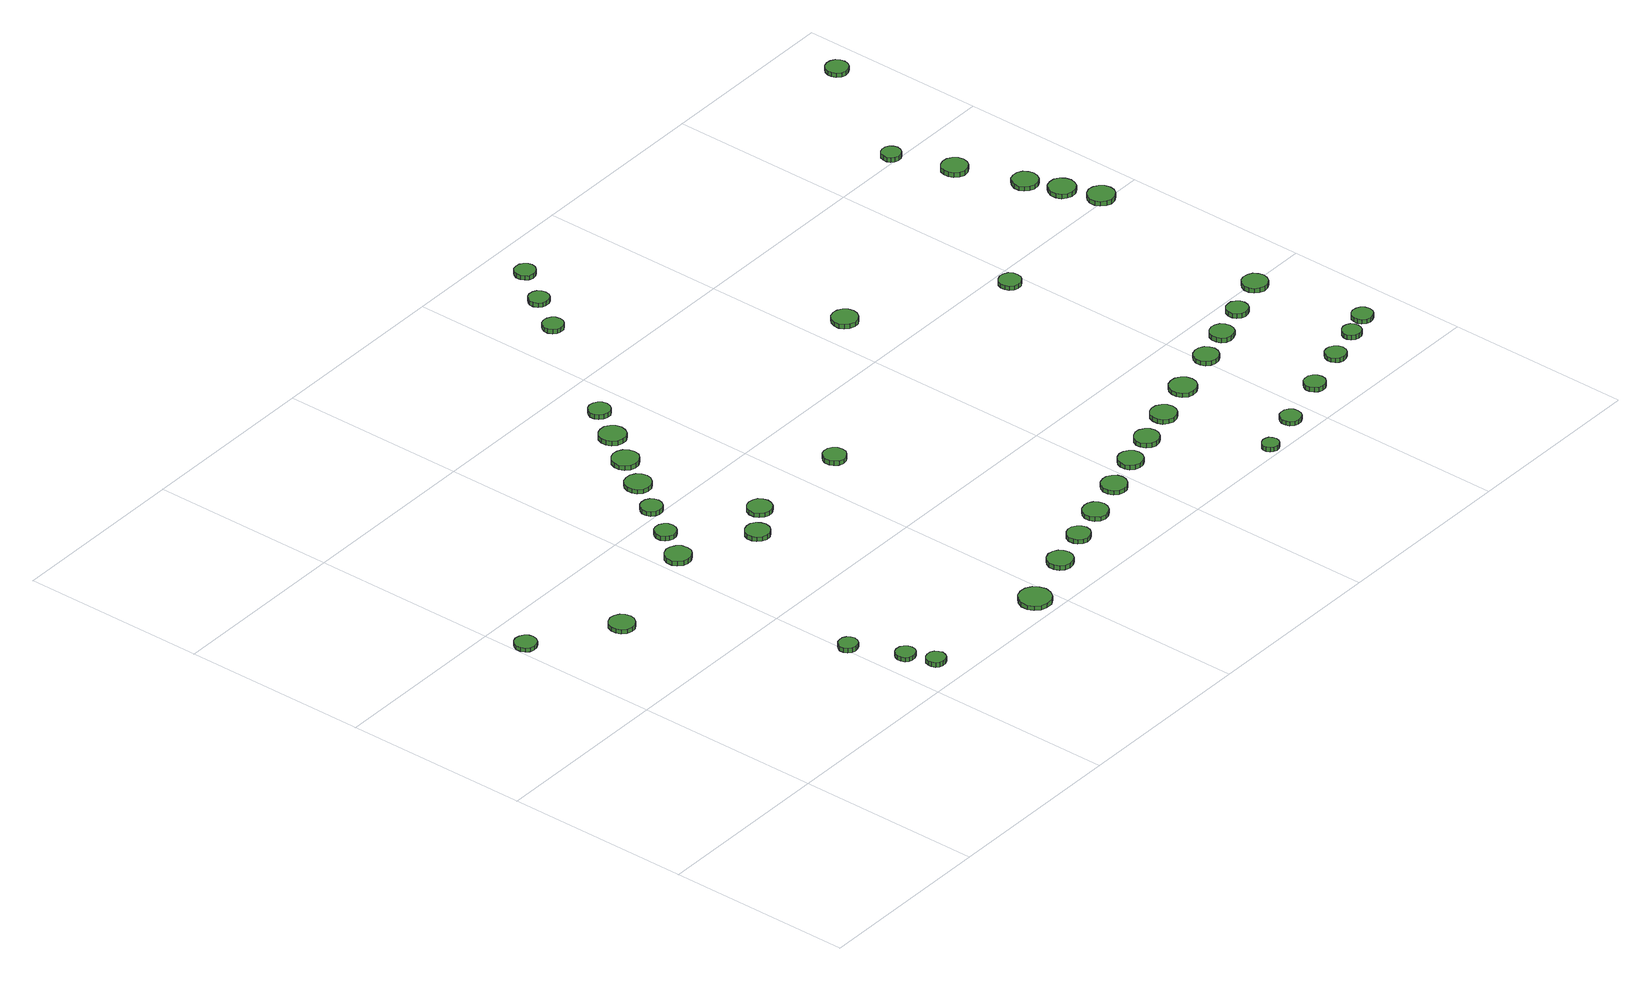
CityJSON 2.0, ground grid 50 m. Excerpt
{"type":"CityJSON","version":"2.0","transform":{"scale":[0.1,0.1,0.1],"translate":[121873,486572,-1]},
"CityObjects":{
"tree1":{"type":"SolitaryVegetationObject","attributes":{"function":"something"},"geometry":[{"type":"MultiSurface","lod":"1","boundaries":[[[0,1,2,3,4,5,6,7,8,9,10,11,12,13,14]],[[15,16,17,18,19,20,21,22,23,24,25,26,27,28,29]],[[0,29,28,1]],[[1,28,27,2]],[[2,27,26,3]],[[3,26,25,4]],[[4,25,24,5]],[[5,24,23,6]],[[6,23,22,7]],[[7,22,21,8]],[[8,21,20,9]],[[9,20,19,10]],[[10,19,18,11]],[[11,18,17,12]],[[12,17,16,13]],[[13,16,15,14]],[[14,15,29,0]]]}]},
"tree2":{"type":"SolitaryVegetationObject","attributes":{"function":"something"},"geometry":[{"type":"MultiSurface","lod":"1","boundaries":[[[30,31,32,33,34,35,36,37,38,39,40,41,42,43,44]],[[45,46,47,48,49,50,51,52,53,54,55,56,57,58,59]],[[30,59,58,31]],[[31,58,57,32]],[[32,57,56,33]],[[33,56,55,34]],[[34,55,54,35]],[[35,54,53,36]],[[36,53,52,37]],[[37,52,51,38]],[[38,51,50,39]],[[39,50,49,40]],[[40,49,48,41]],[[41,48,47,42]],[[42,47,46,43]],[[43,46,45,44]],[[44,45,59,30]]]}]},
"tree3":{"type":"SolitaryVegetationObject","attributes":{"function":"something"},"geometry":[{"type":"MultiSurface","lod":"1","boundaries":[[[60,61,62,63,64,65,66,67,68,69,70,71,72,73,74]],[[75,76,77,78,79,80,81,82,83,84,85,86,87,88,89]],[[60,89,88,61]],[[61,88,87,62]],[[62,87,86,63]],[[63,86,85,64]],[[64,85,84,65]],[[65,84,83,66]],[[66,83,82,67]],[[67,82,81,68]],[[68,81,80,69]],[[69,80,79,70]],[[70,79,78,71]],[[71,78,77,72]],[[72,77,76,73]],[[73,76,75,74]],[[74,75,89,60]]]}]},
"tree4":{"type":"SolitaryVegetationObject","attributes":{"function":"something"},"geometry":[{"type":"MultiSurface","lod":"1","boundaries":[[[90,91,92,93,94,95,96,97,98,99,100,101,102,103,104]],[[105,106,107,108,109,110,111,112,113,114,115,116,117,118,119]],[[90,119,118,91]],[[91,118,117,92]],[[92,117,116,93]],[[93,116,115,94]],[[94,115,114,95]],[[95,114,113,96]],[[96,113,112,97]],[[97,112,111,98]],[[98,111,110,99]],[[99,110,109,100]],[[100,109,108,101]],[[101,108,107,102]],[[102,107,106,103]],[[103,106,105,104]],[[104,105,119,90]]]}]},
"tree5":{"type":"SolitaryVegetationObject","attributes":{"function":"something"},"geometry":[{"type":"MultiSurface","lod":"1","boundaries":[[[120,121,122,123,124,125,126,127,128,129,130,131,132,133,134]],[[135,136,137,138,139,140,141,142,143,144,145,146,147,148,149]],[[120,149,148,121]],[[121,148,147,122]],[[122,147,146,123]],[[123,146,145,124]],[[124,145,144,125]],[[125,144,143,126]],[[126,143,142,127]],[[127,142,141,128]],[[128,141,140,129]],[[129,140,139,130]],[[130,139,138,131]],[[131,138,137,132]],[[132,137,136,133]],[[133,136,135,134]],[[134,135,149,120]]]}]},
"tree6":{"type":"SolitaryVegetationObject","attributes":{"function":"something"},"geometry":[{"type":"MultiSurface","lod":"1","boundaries":[[[150,151,152,153,154,155,156,157,158,159,160,161,162,163,164]],[[165,166,167,168,169,170,171,172,173,174,175,176,177,178,179]],[[150,179,178,151]],[[151,178,177,152]],[[152,177,176,153]],[[153,176,175,154]],[[154,175,174,155]],[[155,174,173,156]],[[156,173,172,157]],[[157,172,171,158]],[[158,171,170,159]],[[159,170,169,160]],[[160,169,168,161]],[[161,168,167,162]],[[162,167,166,163]],[[163,166,165,164]],[[164,165,179,150]]]}]},
"tree7":{"type":"SolitaryVegetationObject","attributes":{"function":"something"},"geometry":[{"type":"MultiSurface","lod":"1","boundaries":[[[180,181,182,183,184,185,186,187,188,189,190,191,192,193,194]],[[195,196,197,198,199,200,201,202,203,204,205,206,207,208,209]],[[180,209,208,181]],[[181,208,207,182]],[[182,207,206,183]],[[183,206,205,184]],[[184,205,204,185]],[[185,204,203,186]],[[186,203,202,187]],[[187,202,201,188]],[[188,201,200,189]],[[189,200,199,190]],[[190,199,198,191]],[[191,198,197,192]],[[192,197,196,193]],[[193,196,195,194]],[[194,195,209,180]]]}]},
"tree8":{"type":"SolitaryVegetationObject","attributes":{"function":"something"},"geometry":[{"type":"MultiSurface","lod":"1","boundaries":[[[210,211,212,213,214,215,216,217,218,219,220,221,222,223,224]],[[225,226,227,228,229,230,231,232,233,234,235,236,237,238,239]],[[210,239,238,211]],[[211,238,237,212]],[[212,237,236,213]],[[213,236,235,214]],[[214,235,234,215]],[[215,234,233,216]],[[216,233,232,217]],[[217,232,231,218]],[[218,231,230,219]],[[219,230,229,220]],[[220,229,228,221]],[[221,228,227,222]],[[222,227,226,223]],[[223,226,225,224]],[[224,225,239,210]]]}]},
"tree9":{"type":"SolitaryVegetationObject","attributes":{"function":"something"},"geometry":[{"type":"MultiSurface","lod":"1","boundaries":[[[240,241,242,243,244,245,246,247,248,249,250,251,252,253,254]],[[255,256,257,258,259,260,261,262,263,264,265,266,267,268,269]],[[240,269,268,241]],[[241,268,267,242]],[[242,267,266,243]],[[243,266,265,244]],[[244,265,264,245]],[[245,264,263,246]],[[246,263,262,247]],[[247,262,261,248]],[[248,261,260,249]],[[249,260,259,250]],[[250,259,258,251]],[[251,258,257,252]],[[252,257,256,253]],[[253,256,255,254]],[[254,255,269,240]]]}]},
"tree10":{"type":"SolitaryVegetationObject","attributes":{"function":"something"},"geometry":[{"type":"MultiSurface","lod":"1","boundaries":[[[270,271,272,273,274,275,276,277,278,279,280,281,282,283,284]],[[285,286,287,288,289,290,291,292,293,294,295,296,297,298,299]],[[270,299,298,271]],[[271,298,297,272]],[[272,297,296,273]],[[273,296,295,274]],[[274,295,294,275]],[[275,294,293,276]],[[276,293,292,277]],[[277,292,291,278]],[[278,291,290,279]],[[279,290,289,280]],[[280,289,288,281]],[[281,288,287,282]],[[282,287,286,283]],[[283,286,285,284]],[[284,285,299,270]]]}]},
"tree11":{"type":"SolitaryVegetationObject","attributes":{"function":"something"},"geometry":[{"type":"MultiSurface","lod":"1","boundaries":[[[300,301,302,303,304,305,306,307,308,309,310,311,312,313,314]],[[315,316,317,318,319,320,321,322,323,324,325,326,327,328,329]],[[300,329,328,301]],[[301,328,327,302]],[[302,327,326,303]],[[303,326,325,304]],[[304,325,324,305]],[[305,324,323,306]],[[306,323,322,307]],[[307,322,321,308]],[[308,321,320,309]],[[309,320,319,310]],[[310,319,318,311]],[[311,318,317,312]],[[312,317,316,313]],[[313,316,315,314]],[[314,315,329,300]]]}]},
"tree12":{"type":"SolitaryVegetationObject","attributes":{"function":"something"},"geometry":[{"type":"MultiSurface","lod":"1","boundaries":[[[330,331,332,333,334,335,336,337,338,339,340,341,342,343,344]],[[345,346,347,348,349,350,351,352,353,354,355,356,357,358,359]],[[330,359,358,331]],[[331,358,357,332]],[[332,357,356,333]],[[333,356,355,334]],[[334,355,354,335]],[[335,354,353,336]],[[336,353,352,337]],[[337,352,351,338]],[[338,351,350,339]],[[339,350,349,340]],[[340,349,348,341]],[[341,348,347,342]],[[342,347,346,343]],[[343,346,345,344]],[[344,345,359,330]]]}]},
"tree13":{"type":"SolitaryVegetationObject","attributes":{"function":"something"},"geometry":[{"type":"MultiSurface","lod":"1","boundaries":[[[360,361,362,363,364,365,366,367,368,369,370,371,372,373,374]],[[375,376,377,378,379,380,381,382,383,384,385,386,387,388,389]],[[360,389,388,361]],[[361,388,387,362]],[[362,387,386,363]],[[363,386,385,364]],[[364,385,384,365]],[[365,384,383,366]],[[366,383,382,367]],[[367,382,381,368]],[[368,381,380,369]],[[369,380,379,370]],[[370,379,378,371]],[[371,378,377,372]],[[372,377,376,373]],[[373,376,375,374]],[[374,375,389,360]]]}]},
"tree14":{"type":"SolitaryVegetationObject","attributes":{"function":"something"},"geometry":[{"type":"MultiSurface","lod":"1","boundaries":[[[390,391,392,393,394,395,396,397,398,399,400,401,402,403,404]],[[405,406,407,408,409,410,411,412,413,414,415,416,417,418,419]],[[390,419,418,391]],[[391,418,417,392]],[[392,417,416,393]],[[393,416,415,394]],[[394,415,414,395]],[[395,414,413,396]],[[396,413,412,397]],[[397,412,411,398]],[[398,411,410,399]],[[399,410,409,400]],[[400,409,408,401]],[[401,408,407,402]],[[402,407,406,403]],[[403,406,405,404]],[[404,405,419,390]]]}]},
"tree15":{"type":"SolitaryVegetationObject","attributes":{"function":"something"},"geometry":[{"type":"MultiSurface","lod":"1","boundaries":[[[420,421,422,423,424,425,426,427,428,429,430,431,432,433,434]],[[435,436,437,438,439,440,441,442,443,444,445,446,447,448,449]],[[420,449,448,421]],[[421,448,447,422]],[[422,447,446,423]],[[423,446,445,424]],[[424,445,444,425]],[[425,444,443,426]],[[426,443,442,427]],[[427,442,441,428]],[[428,441,440,429]],[[429,440,439,430]],[[430,439,438,431]],[[431,438,437,432]],[[432,437,436,433]],[[433,436,435,434]],[[434,435,449,420]]]}]},
"tree16":{"type":"SolitaryVegetationObject","attributes":{"function":"something"},"geometry":[{"type":"MultiSurface","lod":"1","boundaries":[[[450,451,452,453,454,455,456,457,458,459,460,461,462,463,464]],[[465,466,467,468,469,470,471,472,473,474,475,476,477,478,479]],[[450,479,478,451]],[[451,478,477,452]],[[452,477,476,453]],[[453,476,475,454]],[[454,475,474,455]],[[455,474,473,456]],[[456,473,472,457]],[[457,472,471,458]],[[458,471,470,459]],[[459,470,469,460]],[[460,469,468,461]],[[461,468,467,462]],[[462,467,466,463]],[[463,466,465,464]],[[464,465,479,450]]]}]},
"tree17":{"type":"SolitaryVegetationObject","attributes":{"function":"something"},"geometry":[{"type":"MultiSurface","lod":"1","boundaries":[[[480,481,482,483,484,485,486,487,488,489,490,491,492,493,494]],[[495,496,497,498,499,500,501,502,503,504,505,506,507,508,509]],[[480,509,508,481]],[[481,508,507,482]],[[482,507,506,483]],[[483,506,505,484]],[[484,505,504,485]],[[485,504,503,486]],[[486,503,502,487]],[[487,502,501,488]],[[488,501,500,489]],[[489,500,499,490]],[[490,499,498,491]],[[491,498,497,492]],[[492,497,496,493]],[[493,496,495,494]],[[494,495,509,480]]]}]},
"tree18":{"type":"SolitaryVegetationObject","attributes":{"function":"something"},"geometry":[{"type":"MultiSurface","lod":"1","boundaries":[[[510,511,512,513,514,515,516,517,518,519,520,521,522,523,524]],[[525,526,527,528,529,530,531,532,533,534,535,536,537,538,539]],[[510,539,538,511]],[[511,538,537,512]],[[512,537,536,513]],[[513,536,535,514]],[[514,535,534,515]],[[515,534,533,516]],[[516,533,532,517]],[[517,532,531,518]],[[518,531,530,519]],[[519,530,529,520]],[[520,529,528,521]],[[521,528,527,522]],[[522,527,526,523]],[[523,526,525,524]],[[524,525,539,510]]]}]},
"tree19":{"type":"SolitaryVegetationObject","attributes":{"function":"something"},"geometry":[{"type":"MultiSurface","lod":"1","boundaries":[[[540,541,542,543,544,545,546,547,548,549,550,551,552,553,554]],[[555,556,557,558,559,560,561,562,563,564,565,566,567,568,569]],[[540,569,568,541]],[[541,568,567,542]],[[542,567,566,543]],[[543,566,565,544]],[[544,565,564,545]],[[545,564,563,546]],[[546,563,562,547]],[[547,562,561,548]],[[548,561,560,549]],[[549,560,559,550]],[[550,559,558,551]],[[551,558,557,552]],[[552,557,556,553]],[[553,556,555,554]],[[554,555,569,540]]]}]},
"tree20":{"type":"SolitaryVegetationObject","attributes":{"function":"something"},"geometry":[{"type":"MultiSurface","lod":"1","boundaries":[[[570,571,572,573,574,575,576,577,578,579,580,581,582,583,584]],[[585,586,587,588,589,590,591,592,593,594,595,596,597,598,599]],[[570,599,598,571]],[[571,598,597,572]],[[572,597,596,573]],[[573,596,595,574]],[[574,595,594,575]],[[575,594,593,576]],[[576,593,592,577]],[[577,592,591,578]],[[578,591,590,579]],[[579,590,589,580]],[[580,589,588,581]],[[581,588,587,582]],[[582,587,586,583]],[[583,586,585,584]],[[584,585,599,570]]]}]},
"tree21":{"type":"SolitaryVegetationObject","attributes":{"function":"something"},"geometry":[{"type":"MultiSurface","lod":"1","boundaries":[[[600,601,602,603,604,605,606,607,608,609,610,611,612,613,614]],[[615,616,617,618,619,620,621,622,623,624,625,626,627,628,629]],[[600,629,628,601]],[[601,628,627,602]],[[602,627,626,603]],[[603,626,625,604]],[[604,625,624,605]],[[605,624,623,606]],[[606,623,622,607]],[[607,622,621,608]],[[608,621,620,609]],[[609,620,619,610]],[[610,619,618,611]],[[611,618,617,612]],[[612,617,616,613]],[[613,616,615,614]],[[614,615,629,600]]]}]},
"tree22":{"type":"SolitaryVegetationObject","attributes":{"function":"something"},"geometry":[{"type":"MultiSurface","lod":"1","boundaries":[[[630,631,632,633,634,635,636,637,638,639,640,641,642,643,644]],[[645,646,647,648,649,650,651,652,653,654,655,656,657,658,659]],[[630,659,658,631]],[[631,658,657,632]],[[632,657,656,633]],[[633,656,655,634]],[[634,655,654,635]],[[635,654,653,636]],[[636,653,652,637]],[[637,652,651,638]],[[638,651,650,639]],[[639,650,649,640]],[[640,649,648,641]],[[641,648,647,642]],[[642,647,646,643]],[[643,646,645,644]],[[644,645,659,630]]]}]},
"tree23":{"type":"SolitaryVegetationObject","attributes":{"function":"something"},"geometry":[{"type":"MultiSurface","lod":"1","boundaries":[[[660,661,662,663,664,665,666,667,668,669,670,671,672,673,674]],[[675,676,677,678,679,680,681,682,683,684,685,686,687,688,689]],[[660,689,688,661]],[[661,688,687,662]],[[662,687,686,663]],[[663,686,685,664]],[[664,685,684,665]],[[665,684,683,666]],[[666,683,682,667]],[[667,682,681,668]],[[668,681,680,669]],[[669,680,679,670]],[[670,679,678,671]],[[671,678,677,672]],[[672,677,676,673]],[[673,676,675,674]],[[674,675,689,660]]]}]},
"tree24":{"type":"SolitaryVegetationObject","attributes":{"function":"something"},"geometry":[{"type":"MultiSurface","lod":"1","boundaries":[[[690,691,692,693,694,695,696,697,698,699,700,701,702,703,704]],[[705,706,707,708,709,710,711,712,713,714,715,716,717,718,719]],[[690,719,718,691]],[[691,718,717,692]],[[692,717,716,693]],[[693,716,715,694]],[[694,715,714,695]],[[695,714,713,696]],[[696,713,712,697]],[[697,712,711,698]],[[698,711,710,699]],[[699,710,709,700]],[[700,709,708,701]],[[701,708,707,702]],[[702,707,706,703]],[[703,706,705,704]],[[704,705,719,690]]]}]},
"tree25":{"type":"SolitaryVegetationObject","attributes":{"function":"something"},"geometry":[{"type":"MultiSurface","lod":"1","boundaries":[[[720,721,722,723,724,725,726,727,728,729,730,731,732,733,734]],[[735,736,737,738,739,740,741,742,743,744,745,746,747,748,749]],[[720,749,748,721]],[[721,748,747,722]],[[722,747,746,723]],[[723,746,745,724]],[[724,745,744,725]],[[725,744,743,726]],[[726,743,742,727]],[[727,742,741,728]],[[728,741,740,729]],[[729,740,739,730]],[[730,739,738,731]],[[731,738,737,732]],[[732,737,736,733]],[[733,736,735,734]],[[734,735,749,720]]]}]},
"tree26":{"type":"SolitaryVegetationObject","attributes":{"function":"something"},"geometry":[{"type":"MultiSurface","lod":"1","boundaries":[[[750,751,752,753,754,755,756,757,758,759,760,761,762,763,764]],[[765,766,767,768,769,770,771,772,773,774,775,776,777,778,779]],[[750,779,778,751]],[[751,778,777,752]],[[752,777,776,753]],[[753,776,775,754]],[[754,775,774,755]],[[755,774,773,756]],[[756,773,772,757]],[[757,772,771,758]],[[758,771,770,759]],[[759,770,769,760]],[[760,769,768,761]],[[761,768,767,762]],[[762,767,766,763]],[[763,766,765,764]],[[764,765,779,750]]]}]},
"tree27":{"type":"SolitaryVegetationObject","attributes":{"function":"something"},"geometry":[{"type":"MultiSurface","lod":"1","boundaries":[[[780,781,782,783,784,785,786,787,788,789,790,791,792,793,794]],[[795,796,797,798,799,800,801,802,803,804,805,806,807,808,809]],[[780,809,808,781]],[[781,808,807,782]],[[782,807,806,783]],[[783,806,805,784]],[[784,805,804,785]],[[785,804,803,786]],[[786,803,802,787]],[[787,802,801,788]],[[788,801,800,789]],[[789,800,799,790]],[[790,799,798,791]],[[791,798,797,792]],[[792,797,796,793]],[[793,796,795,794]],[[794,795,809,780]]]}]},
"tree28":{"type":"SolitaryVegetationObject","attributes":{"function":"something"},"geometry":[{"type":"MultiSurface","lod":"1","boundaries":[[[810,811,812,813,814,815,816,817,818,819,820,821,822,823,824]],[[825,826,827,828,829,830,831,832,833,834,835,836,837,838,839]],[[810,839,838,811]],[[811,838,837,812]],[[812,837,836,813]],[[813,836,835,814]],[[814,835,834,815]],[[815,834,833,816]],[[816,833,832,817]],[[817,832,831,818]],[[818,831,830,819]],[[819,830,829,820]],[[820,829,828,821]],[[821,828,827,822]],[[822,827,826,823]],[[823,826,825,824]],[[824,825,839,810]]]}]},
"tree29":{"type":"SolitaryVegetationObject","attributes":{"function":"something"},"geometry":[{"type":"MultiSurface","lod":"1","boundaries":[[[840,841,842,843,844,845,846,847,848,849,850,851,852,853,854]],[[855,856,857,858,859,860,861,862,863,864,865,866,867,868,869]],[[840,869,868,841]],[[841,868,867,842]],[[842,867,866,843]],[[843,866,865,844]],[[844,865,864,845]],[[845,864,863,846]],[[846,863,862,847]],[[847,862,861,848]],[[848,861,860,849]],[[849,860,859,850]],[[850,859,858,851]],[[851,858,857,852]],[[852,857,856,853]],[[853,856,855,854]],[[854,855,869,840]]]}]},
"tree30":{"type":"SolitaryVegetationObject","attributes":{"function":"something"},"geometry":[{"type":"MultiSurface","lod":"1","boundaries":[[[870,871,872,873,874,875,876,877,878,879,880,881,882,883,884]],[[885,886,887,888,889,890,891,892,893,894,895,896,897,898,899]],[[870,899,898,871]],[[871,898,897,872]],[[872,897,896,873]],[[873,896,895,874]],[[874,895,894,875]],[[875,894,893,876]],[[876,893,892,877]],[[877,892,891,878]],[[878,891,890,879]],[[879,890,889,880]],[[880,889,888,881]],[[881,888,887,882]],[[882,887,886,883]],[[883,886,885,884]],[[884,885,899,870]]]}]},
"tree31":{"type":"SolitaryVegetationObject","attributes":{"function":"something"},"geometry":[{"type":"MultiSurface","lod":"1","boundaries":[[[900,901,902,903,904,905,906,907,908,909,910,911,912,913,914]],[[915,916,917,918,919,920,921,922,923,924,925,926,927,928,929]],[[900,929,928,901]],[[901,928,927,902]],[[902,927,926,903]],[[903,926,925,904]],[[904,925,924,905]],[[905,924,923,906]],[[906,923,922,907]],[[907,922,921,908]],[[908,921,920,909]],[[909,920,919,910]],[[910,919,918,911]],[[911,918,917,912]],[[912,917,916,913]],[[913,916,915,914]],[[914,915,929,900]]]}]},
"tree32":{"type":"SolitaryVegetationObject","attributes":{"function":"something"},"geometry":[{"type":"MultiSurface","lod":"1","boundaries":[[[930,931,932,933,934,935,936,937,938,939,940,941,942,943,944]],[[945,946,947,948,949,950,951,952,953,954,955,956,957,958,959]],[[930,959,958,931]],[[931,958,957,932]],[[932,957,956,933]],[[933,956,955,934]],[[934,955,954,935]],[[935,954,953,936]],[[936,953,952,937]],[[937,952,951,938]],[[938,951,950,939]],[[939,950,949,940]],[[940,949,948,941]],[[941,948,947,942]],[[942,947,946,943]],[[943,946,945,944]],[[944,945,959,930]]]}]},
"tree33":{"type":"SolitaryVegetationObject","attributes":{"function":"something"},"geometry":[{"type":"MultiSurface","lod":"1","boundaries":[[[960,961,962,963,964,965,966,967,968,969,970,971,972,973,974]],[[975,976,977,978,979,980,981,982,983,984,985,986,987,988,989]],[[960,989,988,961]],[[961,988,987,962]],[[962,987,986,963]],[[963,986,985,964]],[[964,985,984,965]],[[965,984,983,966]],[[966,983,982,967]],[[967,982,981,968]],[[968,981,980,969]],[[969,980,979,970]],[[970,979,978,971]],[[971,978,977,972]],[[972,977,976,973]],[[973,976,975,974]],[[974,975,989,960]]]}]},
"tree34":{"type":"SolitaryVegetationObject","attributes":{"function":"something"},"geometry":[{"type":"MultiSurface","lod":"1","boundaries":[[[990,991,992,993,994,995,996,997,998,999,1000,1001,1002,1003,1004]],[[1005,1006,1007,1008,1009,1010,1011,1012,1013,1014,1015,1016,1017,1018,1019]],[[990,1019,1018,991]],[[991,1018,1017,992]],[[992,1017,1016,993]],[[993,1016,1015,994]],[[994,1015,1014,995]],[[995,1014,1013,996]],[[996,1013,1012,997]],[[997,1012,1011,998]],[[998,1011,1010,999]],[[999,1010,1009,1000]],[[1000,1009,1008,1001]],[[1001,1008,1007,1002]],[[1002,1007,1006,1003]],[[1003,1006,1005,1004]],[[1004,1005,1019,990]]]}]},
"tree35":{"type":"SolitaryVegetationObject","attributes":{"function":"something"},"geometry":[{"type":"MultiSurface","lod":"1","boundaries":[[[1020,1021,1022,1023,1024,1025,1026,1027,1028,1029,1030,1031,1032,1033,1034]],[[1035,1036,1037,1038,1039,1040,1041,1042,1043,1044,1045,1046,1047,1048,1049]],[[1020,1049,1048,1021]],[[1021,1048,1047,1022]],[[1022,1047,1046,1023]],[[1023,1046,1045,1024]],[[1024,1045,1044,1025]],[[1025,1044,1043,1026]],[[1026,1043,1042,1027]],[[1027,1042,1041,1028]],[[1028,1041,1040,1029]],[[1029,1040,1039,1030]],[[1030,1039,1038,1031]],[[1031,1038,1037,1032]],[[1032,1037,1036,1033]],[[1033,1036,1035,1034]],[[1034,1035,1049,1020]]]}]},
"tree36":{"type":"SolitaryVegetationObject","attributes":{"function":"something"},"geometry":[{"type":"MultiSurface","lod":"1","boundaries":[[[1050,1051,1052,1053,1054,1055,1056,1057,1058,1059,1060,1061,1062,1063,1064]],[[1065,1066,1067,1068,1069,1070,1071,1072,1073,1074,1075,1076,1077,1078,1079]],[[1050,1079,1078,1051]],[[1051,1078,1077,1052]],[[1052,1077,1076,1053]],[[1053,1076,1075,1054]],[[1054,1075,1074,1055]],[[1055,1074,1073,1056]],[[1056,1073,1072,1057]],[[1057,1072,1071,1058]],[[1058,1071,1070,1059]],[[1059,1070,1069,1060]],[[1060,1069,1068,1061]],[[1061,1068,1067,1062]],[[1062,1067,1066,1063]],[[1063,1066,1065,1064]],[[1064,1065,1079,1050]]]}]},
"tree37":{"type":"SolitaryVegetationObject","attributes":{"function":"something"},"geometry":[{"type":"MultiSurface","lod":"1","boundaries":[[[1080,1081,1082,1083,1084,1085,1086,1087,1088,1089,1090,1091,1092,1093,1094]],[[1095,1096,1097,1098,1099,1100,1101,1102,1103,1104,1105,1106,1107,1108,1109]],[[1080,1109,1108,1081]],[[1081,1108,1107,1082]],[[1082,1107,1106,1083]],[[1083,1106,1105,1084]],[[1084,1105,1104,1085]],[[1085,1104,1103,1086]],[[1086,1103,1102,1087]],[[1087,1102,1101,1088]],[[1088,1101,1100,1089]],[[1089,1100,1099,1090]],[[1090,1099,1098,1091]],[[1091,1098,1097,1092]],[[1092,1097,1096,1093]],[[1093,1096,1095,1094]],[[1094,1095,1109,1080]]]}]},
"tree38":{"type":"SolitaryVegetationObject","attributes":{"function":"something"},"geometry":[{"type":"MultiSurface","lod":"1","boundaries":[[[1110,1111,1112,1113,1114,1115,1116,1117,1118,1119,1120,1121,1122,1123,1124]],[[1125,1126,1127,1128,1129,1130,1131,1132,1133,1134,1135,1136,1137,1138,1139]],[[1110,1139,1138,1111]],[[1111,1138,1137,1112]],[[1112,1137,1136,1113]],[[1113,1136,1135,1114]],[[1114,1135,1134,1115]],[[1115,1134,1133,1116]],[[1116,1133,1132,1117]],[[1117,1132,1131,1118]],[[1118,1131,1130,1119]],[[1119,1130,1129,1120]],[[1120,1129,1128,1121]],[[1121,1128,1127,1122]],[[1122,1127,1126,1123]],[[1123,1126,1125,1124]],[[1124,1125,1139,1110]]]}]},
"tree39":{"type":"SolitaryVegetationObject","attributes":{"function":"something"},"geometry":[{"type":"MultiSurface","lod":"1","boundaries":[[[1140,1141,1142,1143,1144,1145,1146,1147,1148,1149,1150,1151,1152,1153,1154]],[[1155,1156,1157,1158,1159,1160,1161,1162,1163,1164,1165,1166,1167,1168,1169]],[[1140,1169,1168,1141]],[[1141,1168,1167,1142]],[[1142,1167,1166,1143]],[[1143,1166,1165,1144]],[[1144,1165,1164,1145]],[[1145,1164,1163,1146]],[[1146,1163,1162,1147]],[[1147,1162,1161,1148]],[[1148,1161,1160,1149]],[[1149,1160,1159,1150]],[[1150,1159,1158,1151]],[[1151,1158,1157,1152]],[[1152,1157,1156,1153]],[[1153,1156,1155,1154]],[[1154,1155,1169,1140]]]}]},
"tree40":{"type":"SolitaryVegetationObject","attributes":{"function":"something"},"geometry":[{"type":"MultiSurface","lod":"1","boundaries":[[[1170,1171,1172,1173,1174,1175,1176,1177,1178,1179,1180,1181,1182,1183,1184]],[[1185,1186,1187,1188,1189,1190,1191,1192,1193,1194,1195,1196,1197,1198,1199]],[[1170,1199,1198,1171]],[[1171,1198,1197,1172]],[[1172,1197,1196,1173]],[[1173,1196,1195,1174]],[[1174,1195,1194,1175]],[[1175,1194,1193,1176]],[[1176,1193,1192,1177]],[[1177,1192,1191,1178]],[[1178,1191,1190,1179]],[[1179,1190,1189,1180]],[[1180,1189,1188,1181]],[[1181,1188,1187,1182]],[[1182,1187,1186,1183]],[[1183,1186,1185,1184]],[[1184,1185,1199,1170]]]}]},
"tree41":{"type":"SolitaryVegetationObject","attributes":{"function":"something"},"geometry":[{"type":"MultiSurface","lod":"1","boundaries":[[[1200,1201,1202,1203,1204,1205,1206,1207,1208,1209,1210,1211,1212,1213,1214]],[[1215,1216,1217,1218,1219,1220,1221,1222,1223,1224,1225,1226,1227,1228,1229]],[[1200,1229,1228,1201]],[[1201,1228,1227,1202]],[[1202,1227,1226,1203]],[[1203,1226,1225,1204]],[[1204,1225,1224,1205]],[[1205,1224,1223,1206]],[[1206,1223,1222,1207]],[[1207,1222,1221,1208]],[[1208,1221,1220,1209]],[[1209,1220,1219,1210]],[[1210,1219,1218,1211]],[[1211,1218,1217,1212]],[[1212,1217,1216,1213]],[[1213,1216,1215,1214]],[[1214,1215,1229,1200]]]}]},
"tree42":{"type":"SolitaryVegetationObject","attributes":{"function":"something"},"geometry":[{"type":"MultiSurface","lod":"1","boundaries":[[[1230,1231,1232,1233,1234,1235,1236,1237,1238,1239,1240,1241,1242,1243,1244]],[[1245,1246,1247,1248,1249,1250,1251,1252,1253,1254,1255,1256,1257,1258,1259]],[[1230,1259,1258,1231]],[[1231,1258,1257,1232]],[[1232,1257,1256,1233]],[[1233,1256,1255,1234]],[[1234,1255,1254,1235]],[[1235,1254,1253,1236]],[[1236,1253,1252,1237]],[[1237,1252,1251,1238]],[[1238,1251,1250,1239]],[[1239,1250,1249,1240]],[[1240,1249,1248,1241]],[[1241,1248,1247,1242]],[[1242,1247,1246,1243]],[[1243,1246,1245,1244]],[[1244,1245,1259,1230]]]}]},
"tree43":{"type":"SolitaryVegetationObject","attributes":{"function":"something"},"geometry":[{"type":"MultiSurface","lod":"1","boundaries":[[[1260,1261,1262,1263,1264,1265,1266,1267,1268,1269,1270,1271,1272,1273,1274]],[[1275,1276,1277,1278,1279,1280,1281,1282,1283,1284,1285,1286,1287,1288,1289]],[[1260,1289,1288,1261]],[[1261,1288,1287,1262]],[[1262,1287,1286,1263]],[[1263,1286,1285,1264]],[[1264,1285,1284,1265]],[[1265,1284,1283,1266]],[[1266,1283,1282,1267]],[[1267,1282,1281,1268]],[[1268,1281,1280,1269]],[[1269,1280,1279,1270]],[[1270,1279,1278,1271]],[[1271,1278,1277,1272]],[[1272,1277,1276,1273]],[[1273,1276,1275,1274]],[[1274,1275,1289,1260]]]}]},
"tree44":{"type":"SolitaryVegetationObject","attributes":{"function":"something"},"geometry":[{"type":"MultiSurface","lod":"1","boundaries":[[[1290,1291,1292,1293,1294,1295,1296,1297,1298,1299,1300,1301,1302,1303,1304]],[[1305,1306,1307,1308,1309,1310,1311,1312,1313,1314,1315,1316,1317,1318,1319]],[[1290,1319,1318,1291]],[[1291,1318,1317,1292]],[[1292,1317,1316,1293]],[[1293,1316,1315,1294]],[[1294,1315,1314,1295]],[[1295,1314,1313,1296]],[[1296,1313,1312,1297]],[[1297,1312,1311,1298]],[[1298,1311,1310,1299]],[[1299,1310,1309,1300]],[[1300,1309,1308,1301]],[[1301,1308,1307,1302]],[[1302,1307,1306,1303]],[[1303,1306,1305,1304]],[[1304,1305,1319,1290]]]}]},
"tree45":{"type":"SolitaryVegetationObject","attributes":{"function":"something"},"geometry":[{"type":"MultiSurface","lod":"1","boundaries":[[[1320,1321,1322,1323,1324,1325,1326,1327,1328,1329,1330,1331,1332,1333,1334]],[[1335,1336,1337,1338,1339,1340,1341,1342,1343,1344,1345,1346,1347,1348,1349]],[[1320,1349,1348,1321]],[[1321,1348,1347,1322]],[[1322,1347,1346,1323]],[[1323,1346,1345,1324]],[[1324,1345,1344,1325]],[[1325,1344,1343,1326]],[[1326,1343,1342,1327]],[[1327,1342,1341,1328]],[[1328,1341,1340,1329]],[[1329,1340,1339,1330]],[[1330,1339,1338,1331]],[[1331,1338,1337,1332]],[[1332,1337,1336,1333]],[[1333,1336,1335,1334]],[[1334,1335,1349,1320]]]}]}
},
"vertices":[
[58,898,19],[56,909,19],[49,919,19],[38,925,19],[26,927,19],[15,923,19],[6,915,19],[1,904,19],[1,892,19],[6,881,19],[15,872,19],[26,869,19],[38,870,19],[49,876,19],[56,886,19],[56,886,8],[49,876,8],[38,870,8],[26,869,8],[15,872,8],[6,881,8],[1,892,8],[1,904,8],[6,915,8],[15,923,8],[26,927,8],[38,925,8],[49,919,8],[56,909,8],[58,898,8],
[266,763,26],[263,777,26],[255,788,26],[243,795,26],[229,797,26],[215,792,26],[205,783,26],[199,770,26],[199,756,26],[205,743,26],[215,733,26],[229,729,26],[243,730,26],[255,738,26],[263,749,26],[263,749,14],[255,738,14],[243,730,14],[229,729,14],[215,733,14],[205,743,14],[199,756,14],[199,770,14],[205,783,14],[215,792,14],[229,797,14],[243,795,14],[255,788,14],[263,777,14],[266,763,14],
[525,277,32],[522,287,32],[516,296,32],[507,301,32],[497,302,32],[487,299,32],[479,292,32],[474,282,32],[474,272,32],[479,262,32],[487,255,32],[497,252,32],[507,253,32],[516,258,32],[522,267,32],[522,267,19],[516,258,19],[507,253,19],[497,252,19],[487,255,19],[479,262,19],[474,272,19],[474,282,19],[479,292,19],[487,299,19],[497,302,19],[507,301,19],[516,296,19],[522,287,19],[525,277,19],
[585,147,29],[583,158,29],[576,167,29],[567,172,29],[556,173,29],[546,170,29],[538,163,29],[534,153,29],[534,142,29],[538,132,29],[546,125,29],[556,122,29],[567,123,29],[576,128,29],[583,137,29],[583,137,17],[576,128,17],[567,123,17],[556,122,17],[546,125,17],[538,132,17],[534,142,17],[534,153,17],[538,163,17],[546,170,17],[556,173,17],[567,172,17],[576,167,17],[583,158,17],[585,147,17],
[613,75,30],[610,85,30],[604,94,30],[595,99,30],[584,100,30],[574,97,30],[566,90,30],[562,80,30],[562,70,30],[566,60,30],[574,53,30],[584,50,30],[595,51,30],[604,56,30],[610,65,30],[610,65,17],[604,56,17],[595,51,17],[584,50,17],[574,53,17],[566,60,17],[562,70,17],[562,80,17],[566,90,17],[574,97,17],[584,100,17],[595,99,17],[604,94,17],[610,85,17],[613,75,17],
[576,837,29],[573,852,29],[564,863,29],[552,870,29],[538,872,29],[524,867,29],[513,858,29],[507,845,29],[507,830,29],[513,817,29],[524,807,29],[538,803,29],[552,805,29],[564,812,29],[573,823,29],[573,823,16],[564,812,16],[552,805,16],[538,803,16],[524,807,16],[513,817,16],[507,830,16],[507,845,16],[513,858,16],[524,867,16],[538,872,16],[552,870,16],[564,863,16],[573,852,16],[576,837,16],
[631,926,27],[628,938,27],[621,947,27],[611,953,27],[599,954,27],[588,951,27],[580,943,27],[575,932,27],[575,920,27],[580,909,27],[588,902,27],[599,898,27],[611,899,27],[621,905,27],[628,915,27],[628,915,14],[621,905,14],[611,899,14],[599,898,14],[588,902,14],[580,909,14],[575,920,14],[575,932,14],[580,943,14],[588,951,14],[599,954,14],[611,953,14],[621,947,14],[628,938,14],[631,926,14],
[988,57,23],[984,74,23],[974,89,23],[958,98,23],[941,99,23],[924,94,23],[911,82,23],[904,66,23],[904,48,23],[911,32,23],[924,20,23],[941,15,23],[958,16,23],[974,25,23],[984,40,23],[984,40,11],[974,25,11],[958,16,11],[941,15,11],[924,20,11],[911,32,11],[904,48,11],[904,66,11],[911,82,11],[924,94,11],[941,99,11],[958,98,11],[974,89,11],[984,74,11],[988,57,11],
[770,749,31],[767,762,31],[760,773,31],[748,780,31],[735,781,31],[722,777,31],[712,768,31],[707,756,31],[707,743,31],[712,731,31],[722,722,31],[735,718,31],[748,719,31],[760,726,31],[767,736,31],[767,736,18],[760,726,18],[748,719,18],[735,718,18],[722,722,18],[712,731,18],[707,743,18],[707,756,18],[712,768,18],[722,777,18],[735,781,18],[748,780,18],[760,773,18],[767,762,18],[770,749,18],
[695,1021,24],[693,1033,24],[686,1042,24],[676,1048,24],[664,1049,24],[653,1046,24],[644,1038,24],[639,1027,24],[639,1015,24],[644,1005,24],[653,997,24],[664,993,24],[676,994,24],[686,1000,24],[693,1010,24],[693,1010,11],[686,1000,11],[676,994,11],[664,993,11],[653,997,11],[644,1005,11],[639,1015,11],[639,1027,11],[644,1038,11],[653,1046,11],[664,1049,11],[676,1048,11],[686,1042,11],[693,1033,11],[695,1021,11],
[762,1111,22],[759,1125,22],[750,1137,22],[738,1144,22],[723,1145,22],[710,1141,22],[699,1131,22],[693,1118,22],[693,1104,22],[699,1091,22],[710,1081,22],[723,1077,22],[738,1078,22],[750,1085,22],[759,1097,22],[759,1097,10],[750,1085,10],[738,1078,10],[723,1077,10],[710,1081,10],[699,1091,10],[693,1104,10],[693,1118,10],[699,1131,10],[710,1141,10],[723,1145,10],[738,1144,10],[750,1137,10],[759,1125,10],[762,1111,10],
[852,809,31],[849,822,31],[842,833,31],[830,839,31],[817,841,31],[804,837,31],[794,828,31],[789,816,31],[789,802,31],[794,790,31],[804,781,31],[817,777,31],[830,778,31],[842,785,31],[849,796,31],[849,796,19],[842,785,19],[830,778,19],[817,777,19],[804,781,19],[794,790,19],[789,802,19],[789,816,19],[794,828,19],[804,837,19],[817,841,19],[830,839,19],[842,833,19],[849,822,19],[852,809,19],
[825,1201,20],[822,1215,20],[813,1227,20],[800,1234,20],[786,1236,20],[772,1231,20],[761,1221,20],[755,1208,20],[755,1193,20],[761,1180,20],[772,1170,20],[786,1166,20],[800,1167,20],[813,1175,20],[822,1186,20],[822,1186,7],[813,1175,7],[800,1167,7],[786,1166,7],[772,1170,7],[761,1180,7],[755,1193,7],[755,1208,7],[761,1221,7],[772,1231,7],[786,1236,7],[800,1234,7],[813,1227,7],[822,1215,7],[825,1201,7],
[1151,117,18],[1148,131,18],[1140,142,18],[1128,149,18],[1114,151,18],[1100,146,18],[1090,137,18],[1084,124,18],[1084,110,18],[1090,97,18],[1100,88,18],[1114,83,18],[1128,85,18],[1140,92,18],[1148,103,18],[1148,103,5],[1140,92,5],[1128,85,5],[1114,83,5],[1100,88,5],[1090,97,5],[1084,110,5],[1084,124,5],[1090,137,5],[1100,146,5],[1114,151,5],[1128,149,5],[1140,142,5],[1148,131,5],[1151,117,5],
[886,1290,20],[883,1305,20],[875,1316,20],[862,1324,20],[848,1325,20],[834,1321,20],[823,1311,20],[817,1298,20],[817,1283,20],[823,1270,20],[834,1260,20],[848,1256,20],[862,1257,20],[875,1264,20],[883,1276,20],[883,1276,7],[875,1264,7],[862,1257,7],[848,1256,7],[834,1260,7],[823,1270,7],[817,1283,7],[817,1298,7],[823,1311,7],[834,1321,7],[848,1325,7],[862,1324,7],[875,1316,7],[883,1305,7],[886,1290,7],
[1261,151,17],[1258,163,17],[1250,173,17],[1239,180,17],[1227,181,17],[1215,177,17],[1205,169,17],[1200,157,17],[1200,144,17],[1205,133,17],[1215,124,17],[1227,120,17],[1239,122,17],[1250,128,17],[1258,138,17],[1258,138,5],[1250,128,5],[1239,122,5],[1227,120,5],[1215,124,5],[1205,133,5],[1200,144,5],[1200,157,5],[1205,169,5],[1215,177,5],[1227,181,5],[1239,180,5],[1250,173,5],[1258,163,5],[1261,151,5],
[943,1381,20],[940,1393,20],[933,1402,20],[923,1408,20],[911,1410,20],[900,1406,20],[891,1398,20],[886,1387,20],[886,1375,20],[891,1365,20],[900,1357,20],[911,1353,20],[923,1354,20],[933,1360,20],[940,1370,20],[940,1370,7],[933,1360,7],[923,1354,7],[911,1353,7],[900,1357,7],[891,1365,7],[886,1375,7],[886,1387,7],[891,1398,7],[900,1406,7],[911,1410,7],[923,1408,7],[933,1402,7],[940,1393,7],[943,1381,7],
[1141,811,26],[1139,824,26],[1131,834,26],[1120,840,26],[1108,841,26],[1096,838,26],[1087,829,26],[1082,818,26],[1082,805,26],[1087,794,26],[1096,785,26],[1108,781,26],[1120,783,26],[1131,789,26],[1139,799,26],[1139,799,13],[1131,789,13],[1120,783,13],[1108,781,13],[1096,785,13],[1087,794,13],[1082,805,13],[1082,818,13],[1087,829,13],[1096,838,13],[1108,841,13],[1120,840,13],[1131,834,13],[1139,824,13],[1141,811,13],
[1366,181,17],[1363,195,17],[1355,206,17],[1343,213,17],[1330,214,17],[1316,210,17],[1306,201,17],[1300,188,17],[1300,174,17],[1306,162,17],[1316,152,17],[1330,148,17],[1343,150,17],[1355,156,17],[1363,168,17],[1363,168,5],[1355,156,5],[1343,150,5],[1330,148,5],[1316,152,5],[1306,162,5],[1300,174,5],[1300,188,5],[1306,201,5],[1316,210,5],[1330,214,5],[1343,213,5],[1355,206,5],[1363,195,5],[1366,181,5],
[1483,217,17],[1480,231,17],[1471,242,17],[1459,249,17],[1446,250,17],[1432,246,17],[1422,237,17],[1416,224,17],[1416,210,17],[1422,197,17],[1432,188,17],[1446,184,17],[1459,185,17],[1471,192,17],[1480,204,17],[1480,204,5],[1471,192,5],[1459,185,5],[1446,184,5],[1432,188,5],[1422,197,5],[1416,210,5],[1416,224,5],[1422,237,5],[1432,246,5],[1446,250,5],[1459,249,5],[1471,242,5],[1480,231,5],[1483,217,5],
[1589,252,18],[1586,265,18],[1578,276,18],[1566,283,18],[1553,285,18],[1540,280,18],[1530,271,18],[1524,259,18],[1524,245,18],[1530,233,18],[1540,224,18],[1553,219,18],[1566,221,18],[1578,228,18],[1586,239,18],[1586,239,5],[1578,228,5],[1566,221,5],[1553,219,5],[1540,224,5],[1530,233,5],[1524,245,5],[1524,259,5],[1530,271,5],[1540,280,5],[1553,285,5],[1566,283,5],[1578,276,5],[1586,265,5],[1589,252,5],
[1155,1697,19],[1153,1708,19],[1146,1717,19],[1136,1723,19],[1125,1724,19],[1114,1721,19],[1106,1713,19],[1101,1703,19],[1101,1691,19],[1106,1681,19],[1114,1673,19],[1125,1670,19],[1136,1671,19],[1146,1677,19],[1153,1686,19],[1153,1686,7],[1146,1677,7],[1136,1671,7],[1125,1670,7],[1114,1673,7],[1106,1681,7],[1101,1691,7],[1101,1703,7],[1106,1713,7],[1114,1721,7],[1125,1724,7],[1136,1723,7],[1146,1717,7],[1153,1708,7],[1155,1697,7],
[1221,1794,19],[1219,1805,19],[1212,1815,19],[1202,1820,19],[1191,1821,19],[1180,1818,19],[1172,1810,19],[1167,1800,19],[1167,1789,19],[1172,1779,19],[1180,1771,19],[1191,1768,19],[1202,1769,19],[1212,1774,19],[1219,1783,19],[1219,1783,7],[1212,1774,7],[1202,1769,7],[1191,1768,7],[1180,1771,7],[1172,1779,7],[1167,1789,7],[1167,1800,7],[1172,1810,7],[1180,1818,7],[1191,1821,7],[1202,1820,7],[1212,1815,7],[1219,1805,7],[1221,1794,7],
[1686,280,18],[1683,294,18],[1675,304,18],[1663,311,18],[1650,313,18],[1637,308,18],[1627,299,18],[1621,287,18],[1621,274,18],[1627,261,18],[1637,252,18],[1650,248,18],[1663,249,18],[1675,256,18],[1683,267,18],[1683,267,5],[1675,256,5],[1663,249,5],[1650,248,5],[1637,252,5],[1627,261,5],[1621,274,5],[1621,287,5],[1627,299,5],[1637,308,5],[1650,313,5],[1663,311,5],[1675,304,5],[1683,294,5],[1686,280,5],
[1841,30,18],[1839,39,18],[1834,47,18],[1826,51,18],[1817,52,18],[1808,49,18],[1801,43,18],[1797,35,18],[1797,25,18],[1801,17,18],[1808,11,18],[1817,8,18],[1826,9,18],[1834,13,18],[1839,21,18],[1839,21,5],[1834,13,5],[1826,9,5],[1817,8,5],[1808,11,5],[1801,17,5],[1797,25,5],[1797,35,5],[1801,43,5],[1808,49,5],[1817,52,5],[1826,51,5],[1834,47,5],[1839,39,5],[1841,30,5],
[1292,1893,19],[1289,1904,19],[1282,1913,19],[1273,1919,19],[1261,1920,19],[1250,1917,19],[1242,1909,19],[1237,1899,19],[1237,1887,19],[1242,1877,19],[1250,1869,19],[1261,1866,19],[1273,1867,19],[1282,1873,19],[1289,1882,19],[1289,1882,7],[1282,1873,7],[1273,1867,7],[1261,1866,7],[1250,1869,7],[1242,1877,7],[1237,1887,7],[1237,1899,7],[1242,1909,7],[1250,1917,7],[1261,1920,7],[1273,1919,7],[1282,1913,7],[1289,1904,7],[1292,1893,7],
[1793,313,17],[1790,327,17],[1782,338,17],[1769,345,17],[1755,347,17],[1742,343,17],[1731,333,17],[1726,320,17],[1726,306,17],[1731,293,17],[1742,284,17],[1755,279,17],[1769,281,17],[1782,288,17],[1790,299,17],[1790,299,5],[1782,288,5],[1769,281,5],[1755,279,5],[1742,284,5],[1731,293,5],[1726,306,5],[1726,320,5],[1731,333,5],[1742,343,5],[1755,347,5],[1769,345,5],[1782,338,5],[1790,327,5],[1793,313,5],
[1622,1163,22],[1619,1177,22],[1611,1188,22],[1599,1195,22],[1585,1197,22],[1571,1193,22],[1561,1183,22],[1555,1170,22],[1555,1156,22],[1561,1143,22],[1571,1134,22],[1585,1129,22],[1599,1131,22],[1611,1138,22],[1619,1149,22],[1619,1149,9],[1611,1138,9],[1599,1131,9],[1585,1129,9],[1571,1134,9],[1561,1143,9],[1555,1156,9],[1555,1170,9],[1561,1183,9],[1571,1193,9],[1585,1197,9],[1599,1195,9],[1611,1188,9],[1619,1177,9],[1622,1163,9],
[1967,65,18],[1965,76,18],[1958,85,18],[1948,91,18],[1937,92,18],[1926,89,18],[1917,81,18],[1913,71,18],[1913,59,18],[1917,49,18],[1926,41,18],[1937,37,18],[1948,38,18],[1958,44,18],[1965,54,18],[1965,54,6],[1958,44,6],[1948,38,6],[1937,37,6],[1926,41,6],[1917,49,6],[1913,59,6],[1913,71,6],[1917,81,6],[1926,89,6],[1937,92,6],[1948,91,6],[1958,85,6],[1965,76,6],[1967,65,6],
[1914,349,17],[1911,363,17],[1902,375,17],[1889,383,17],[1875,384,17],[1861,380,17],[1850,370,17],[1844,356,17],[1844,342,17],[1850,328,17],[1861,318,17],[1875,314,17],[1889,315,17],[1902,323,17],[1911,335,17],[1911,335,5],[1902,323,5],[1889,315,5],[1875,314,5],[1861,318,5],[1850,328,5],[1844,342,5],[1844,356,5],[1850,370,5],[1861,380,5],[1875,384,5],[1889,383,5],[1902,375,5],[1911,363,5],[1914,349,5],
[2117,111,18],[2115,122,18],[2108,131,18],[2098,137,18],[2086,138,18],[2075,135,18],[2067,127,18],[2062,116,18],[2062,105,18],[2067,94,18],[2075,87,18],[2086,83,18],[2098,84,18],[2108,90,18],[2115,99,18],[2115,99,5],[2108,90,5],[2098,84,5],[2086,83,5],[2075,87,5],[2067,94,5],[2062,105,5],[2062,116,5],[2067,127,5],[2075,135,5],[2086,138,5],[2098,137,5],[2108,131,5],[2115,122,5],[2117,111,5],
[2049,388,17],[2046,401,17],[2038,412,17],[2026,419,17],[2013,420,17],[2000,416,17],[1990,407,17],[1984,395,17],[1984,381,17],[1990,369,17],[2000,360,17],[2013,356,17],[2026,357,17],[2038,364,17],[2046,375,17],[2046,375,5],[2038,364,5],[2026,357,5],[2013,356,5],[2000,360,5],[1990,369,5],[1984,381,5],[1984,395,5],[1990,407,5],[2000,416,5],[2013,420,5],[2026,419,5],[2038,412,5],[2046,401,5],[2049,388,5],
[2145,417,20],[2142,430,20],[2135,441,20],[2123,447,20],[2111,449,20],[2098,445,20],[2088,436,20],[2083,424,20],[2083,411,20],[2088,399,20],[2098,390,20],[2111,386,20],[2123,388,20],[2135,394,20],[2142,405,20],[2142,405,7],[2135,394,7],[2123,388,7],[2111,386,7],[2098,390,7],[2088,399,7],[2083,411,7],[2083,424,7],[2088,436,7],[2098,445,7],[2111,449,7],[2123,447,7],[2135,441,7],[2142,430,7],[2145,417,7],
[1988,950,24],[1986,962,24],[1979,972,24],[1968,978,24],[1956,979,24],[1945,975,24],[1936,967,24],[1931,956,24],[1931,944,24],[1936,933,24],[1945,925,24],[1956,922,24],[1968,923,24],[1979,929,24],[1986,939,24],[1986,939,12],[1979,929,12],[1968,923,12],[1956,922,12],[1945,925,12],[1936,933,12],[1931,944,12],[1931,956,12],[1936,967,12],[1945,975,12],[1956,979,12],[1968,978,12],[1979,972,12],[1986,962,12],[1988,950,12],
[2247,150,17],[2244,161,17],[2237,170,17],[2227,176,17],[2216,177,17],[2205,174,17],[2197,166,17],[2192,155,17],[2192,144,17],[2197,133,17],[2205,126,17],[2216,122,17],[2227,123,17],[2237,129,17],[2244,138,17],[2244,138,5],[2237,129,5],[2227,123,5],[2216,122,5],[2205,126,5],[2197,133,5],[2192,144,5],[2192,155,5],[2197,166,5],[2205,174,5],[2216,177,5],[2227,176,5],[2237,170,5],[2244,161,5],[2247,150,5],
[2240,449,23],[2238,461,23],[2231,470,23],[2221,476,23],[2209,477,23],[2198,474,23],[2189,466,23],[2184,455,23],[2184,443,23],[2189,432,23],[2198,424,23],[2209,421,23],[2221,422,23],[2231,428,23],[2238,438,23],[2238,438,10],[2231,428,10],[2221,422,10],[2209,421,10],[2198,424,10],[2189,432,10],[2184,443,10],[2184,455,10],[2189,466,10],[2198,474,10],[2209,477,10],[2221,476,10],[2231,470,10],[2238,461,10],[2240,449,10],
[2342,179,18],[2340,189,18],[2334,198,18],[2325,203,18],[2315,204,18],[2305,201,18],[2297,194,18],[2292,184,18],[2292,174,18],[2297,164,18],[2305,157,18],[2315,154,18],[2325,155,18],[2334,160,18],[2340,169,18],[2340,169,5],[2334,160,5],[2325,155,5],[2315,154,5],[2305,157,5],[2297,164,5],[2292,174,5],[2292,184,5],[2297,194,5],[2305,201,5],[2315,204,5],[2325,203,5],[2334,198,5],[2340,189,5],[2342,179,5],
[2415,202,18],[2412,213,18],[2405,223,18],[2395,228,18],[2384,230,18],[2373,226,18],[2364,218,18],[2360,208,18],[2360,196,18],[2364,186,18],[2373,178,18],[2384,174,18],[2395,176,18],[2405,181,18],[2412,191,18],[2412,191,6],[2405,181,6],[2395,176,6],[2384,174,6],[2373,178,6],[2364,186,6],[2360,196,6],[2360,208,6],[2364,218,6],[2373,226,6],[2384,230,6],[2395,228,6],[2405,223,6],[2412,213,6],[2415,202,6],
[2355,483,27],[2352,496,27],[2344,508,27],[2332,514,27],[2318,516,27],[2305,512,27],[2295,502,27],[2289,490,27],[2289,476,27],[2295,463,27],[2305,454,27],[2318,450,27],[2332,451,27],[2344,458,27],[2352,469,27],[2352,469,14],[2344,458,14],[2332,451,14],[2318,450,14],[2305,454,14],[2295,463,14],[2289,476,14],[2289,490,14],[2295,502,14],[2305,512,14],[2318,516,14],[2332,514,14],[2344,508,14],[2352,496,14],[2355,483,14],
[2226,1512,27],[2223,1522,27],[2217,1531,27],[2208,1536,27],[2197,1537,27],[2187,1534,27],[2179,1527,27],[2175,1517,27],[2175,1506,27],[2179,1497,27],[2187,1490,27],[2197,1486,27],[2208,1487,27],[2217,1493,27],[2223,1501,27],[2223,1501,14],[2217,1493,14],[2208,1487,14],[2197,1486,14],[2187,1490,14],[2179,1497,14],[2175,1506,14],[2175,1517,14],[2179,1527,14],[2187,1534,14],[2197,1537,14],[2208,1536,14],[2217,1531,14],[2223,1522,14],[2226,1512,14],
[2287,1358,26],[2284,1372,26],[2276,1383,26],[2263,1390,26],[2249,1392,26],[2236,1387,26],[2225,1378,26],[2220,1365,26],[2220,1351,26],[2225,1338,26],[2236,1328,26],[2249,1324,26],[2263,1326,26],[2276,1333,26],[2284,1344,26],[2284,1344,13],[2276,1333,13],[2263,1326,13],[2249,1324,13],[2236,1328,13],[2225,1338,13],[2220,1351,13],[2220,1365,13],[2225,1378,13],[2236,1387,13],[2249,1392,13],[2263,1390,13],[2276,1383,13],[2284,1372,13],[2287,1358,13],
[2347,1188,26],[2344,1202,26],[2336,1214,26],[2324,1221,26],[2309,1222,26],[2296,1218,26],[2286,1208,26],[2280,1195,26],[2280,1181,26],[2286,1168,26],[2296,1159,26],[2309,1155,26],[2324,1156,26],[2336,1163,26],[2344,1175,26],[2344,1175,14],[2336,1163,14],[2324,1156,14],[2309,1155,14],[2296,1159,14],[2286,1168,14],[2280,1181,14],[2280,1195,14],[2286,1208,14],[2296,1218,14],[2309,1222,14],[2324,1221,14],[2336,1214,14],[2344,1202,14],[2347,1188,14],
[2380,1099,27],[2377,1113,27],[2369,1125,27],[2356,1133,27],[2341,1134,27],[2327,1130,27],[2317,1120,27],[2311,1106,27],[2311,1092,27],[2317,1078,27],[2327,1069,27],[2341,1064,27],[2356,1066,27],[2369,1073,27],[2377,1085,27],[2377,1085,14],[2369,1073,14],[2356,1066,14],[2341,1064,14],[2327,1069,14],[2317,1078,14],[2311,1092,14],[2311,1106,14],[2317,1120,14],[2327,1130,14],[2341,1134,14],[2356,1133,14],[2369,1125,14],[2377,1113,14],[2380,1099,14],
[2415,1005,27],[2412,1020,27],[2403,1032,27],[2390,1039,27],[2376,1041,27],[2362,1036,27],[2351,1026,27],[2345,1013,27],[2345,998,27],[2351,985,27],[2362,975,27],[2376,970,27],[2390,972,27],[2403,979,27],[2412,991,27],[2412,991,14],[2403,979,14],[2390,972,14],[2376,970,14],[2362,975,14],[2351,985,14],[2345,998,14],[2345,1013,14],[2351,1026,14],[2362,1036,14],[2376,1041,14],[2390,1039,14],[2403,1032,14],[2412,1020,14],[2415,1005,14],
[2431,1842,27],[2429,1854,27],[2422,1864,27],[2411,1870,27],[2399,1871,27],[2387,1868,27],[2378,1859,27],[2373,1848,27],[2373,1836,27],[2378,1825,27],[2387,1816,27],[2399,1813,27],[2411,1814,27],[2422,1820,27],[2429,1830,27],[2429,1830,15],[2422,1820,15],[2411,1814,15],[2399,1813,15],[2387,1816,15],[2378,1825,15],[2373,1836,15],[2373,1848,15],[2378,1859,15],[2387,1868,15],[2399,1871,15],[2411,1870,15],[2422,1864,15],[2429,1854,15],[2431,1842,15]
]}
